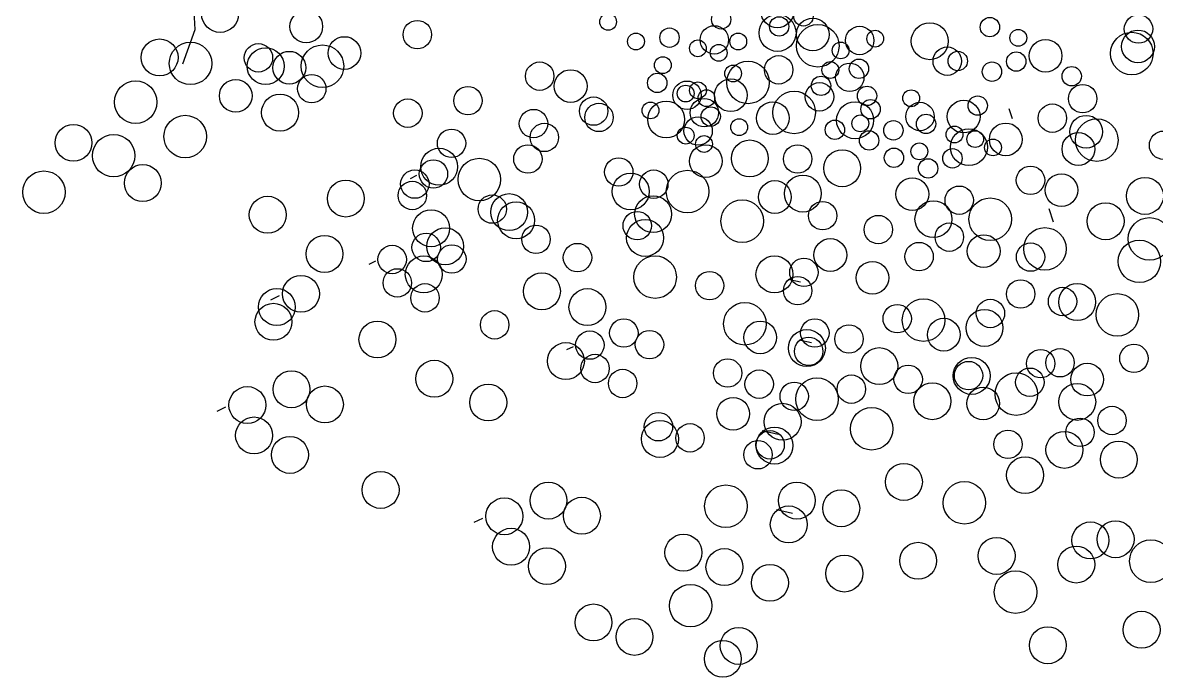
# Model space of a CAD drawing. Header units: millimetres. Extents: x 441156 to 441876, y 4514765 to 4515211.
# Drawn here: x 441544.92 to 441545.867, y 4514833.132 to 4514833.678 of the extents above; entities that cross this region are included whole.
import ezdxf

# ---------------------------------------------------------------- set-up
doc = ezdxf.new("R2010")
doc.units = ezdxf.units.MM
doc.layers.add('01_piscinas', color=254, linetype='Continuous')

msp = doc.modelspace()

# ---------------------------------------------------------------- linework, layer by layer
at = {"layer": '01_piscinas'}
for p, q in [((441545.80399193, 4514833.63152956, 0.00000076), (441545.80325567, 4514833.63004656, 0.00000076)), ((441545.74349823, 4514833.60696283, 0.00000076), (441545.74635379, 4514833.59847627, 0.00000076)), ((441545.68234453, 4514833.59177432, 0.00000076), (441545.68160826, 4514833.59029132, 0.00000076)), ((441545.24903894, 4514833.55093942, 0.00000076), (441545.24354142, 4514833.54818852, 0.00000076)), ((441545.77700776, 4514833.52335977, 0.00000076), (441545.78071999, 4514833.51232723, 0.00000076)), ((441545.21458042, 4514833.47955987, 0.00000076), (441545.2090829, 4514833.47680897, 0.00000076)), ((441545.56959143, 4514833.4619054, 0.00000076), (441545.55930554, 4514833.46429287, 0.00000076)), ((441545.13421068, 4514833.45052933, 0.00000076), (441545.12706391, 4514833.44695316, 0.00000076)), ((441545.57874034, 4514833.41130483, 0.00000076), (441545.56845446, 4514833.41369231, 0.00000076)), ((441545.37965864, 4514833.40813802, 0.00000076), (441545.37416112, 4514833.40538712, 0.00000076)), ((441545.08941461, 4514833.35773592, 0.00000076), (441545.08226784, 4514833.35415974, 0.00000076)), ((441545.55092892, 4514833.3347851, 0.00000076), (441545.53755727, 4514833.33788881, 0.00000076)), ((441545.56282251, 4514833.26900436, 0.00000076), (441545.54945086, 4514833.27210808, 0.00000076)), ((441545.3040163, 4514833.26488751, 0.00000076), (441545.29686953, 4514833.26131134, 0.00000076))]:
    msp.add_line(p, q, dxfattribs=at)
at = {"layer": '01_piscinas', "elevation": 0.00000076}
msp.add_lwpolyline([(441545.05384432, 4514833.64417645), (441545.06404683, 4514833.67283112), (441545.06404683, 4514833.67283112), (441545.06332787, 4514833.68788911)], dxfattribs=at)
at = {"layer": '01_piscinas'}
for centre, radius in [((441545.08492319, 4514833.68578805, 0.00000076), 0.01541533), ((441545.55026886, 4514833.68797198, 0.00000076), 0.01366082), ((441545.1569039, 4514833.67527319, 0.00000076), 0.01366082), ((441545.40894657, 4514833.67924683, 0.00000076), 0.00701654), ((441545.50336887, 4514833.6812469, 0.00000076), 0.00808333), ((441545.55046329, 4514833.66992595, 0.00000076), 0.01541533), ((441545.57209839, 4514833.6837952, 0.00000076), 0.00808333), ((441545.85188927, 4514833.67324742, 0.00000076), 0.01185795), ((441545.24965244, 4514833.66854988, 0.00000076), 0.01185795), ((441545.49768224, 4514833.66414716, 0.00000076), 0.01185795), ((441545.55181077, 4514833.67534284, 0.00000076), 0.00808333), ((441545.57984198, 4514833.66866328, 0.00000076), 0.01366082), ((441545.584023, 4514833.6592003, 0.00000076), 0.01775907), ((441545.61899944, 4514833.66363412, 0.00000076), 0.01185795), ((441545.67754227, 4514833.66302787, 0.00000076), 0.01541533), ((441545.72776649, 4514833.67480385, 0.00000076), 0.00808333), ((441545.18874902, 4514833.65316791, 0.00000076), 0.01366082), ((441545.43220972, 4514833.6628415, 0.00000076), 0.00701654), ((441545.46022857, 4514833.66599672, 0.00000076), 0.00808333), ((441545.51764837, 4514833.66275894, 0.00000076), 0.00701654), ((441545.63204441, 4514833.66514218, 0.00000076), 0.00701654), ((441545.75148824, 4514833.6659043, 0.00000076), 0.00701654), ((441545.84623746, 4514833.65270253, 0.00000076), 0.01775907), ((441545.8514492, 4514833.65871908, 0.00000076), 0.01366082), ((441545.03446449, 4514833.64948374, 0.00000076), 0.01541533), ((441545.06026949, 4514833.64453375, 0.00000076), 0.01775907), ((441545.11694549, 4514833.64917911, 0.00000076), 0.01185795), ((441545.12300061, 4514833.64219043, 0.00000076), 0.01541533), ((441545.17044879, 4514833.64214577, 0.00000076), 0.01775907), ((441545.48395032, 4514833.65709717, 0.00000076), 0.00701654), ((441545.50131253, 4514833.65331682, 0.00000076), 0.00701654), ((441545.60317409, 4514833.65534556, 0.00000076), 0.00701654), ((441545.69216172, 4514833.64638185, 0.00000076), 0.01185795), ((441545.77432146, 4514833.65089798, 0.00000076), 0.01366082), ((441545.14276065, 4514833.64092861, 0.00000076), 0.01366082), ((441545.45461616, 4514833.64305273, 0.00000076), 0.00701654), ((441545.55140571, 4514833.63913924, 0.00000076), 0.01185795), ((441545.61843097, 4514833.64005994, 0.00000076), 0.00808333), ((441545.70094152, 4514833.64651694, 0.00000076), 0.00808333), ((441545.74979087, 4514833.64605893, 0.00000076), 0.00808333), ((441545.35186687, 4514833.63386229, 0.00000076), 0.01185795), ((441545.37768204, 4514833.62561179, 0.00000076), 0.01366082), ((441545.51333134, 4514833.63607627, 0.00000076), 0.00701654), ((441545.52580958, 4514833.62867165, 0.00000076), 0.01775907), ((441545.5945614, 4514833.63900353, 0.00000076), 0.00701654), ((441545.61076138, 4514833.63282919, 0.00000076), 0.01185795), ((441545.72950325, 4514833.63760657, 0.00000076), 0.00808333), ((441545.79610778, 4514833.63379179, 0.00000076), 0.00808333), ((441545.01443514, 4514833.61216323, 0.00000076), 0.01775907), ((441545.0979811, 4514833.61744503, 0.00000076), 0.01366082), ((441545.16148706, 4514833.6233811, 0.00000076), 0.01185795), ((441545.44998688, 4514833.62822946, 0.00000076), 0.00808333), ((441545.47488897, 4514833.61793977, 0.00000076), 0.01185795), ((441545.48399718, 4514833.62203183, 0.00000076), 0.00701654), ((441545.51138757, 4514833.61790541, 0.00000076), 0.01366082), ((441545.58549578, 4514833.61659872, 0.00000076), 0.01185795), ((441545.58674288, 4514833.6257988, 0.00000076), 0.00808333), ((441545.13500824, 4514833.60342292, 0.00000076), 0.01541533), ((441545.29188526, 4514833.61340436, 0.00000076), 0.01185795), ((441545.47370863, 4514833.61932991, 0.00000076), 0.00701654), ((441545.49107085, 4514833.61554956, 0.00000076), 0.00701654), ((441545.56425464, 4514833.60357034, 0.00000076), 0.01775907), ((441545.62516984, 4514833.61740541, 0.00000076), 0.00808333), ((441545.66205196, 4514833.61542317, 0.00000076), 0.00701654), ((441545.80524086, 4514833.61506389, 0.00000076), 0.01185795), ((441545.24172693, 4514833.60301571, 0.00000076), 0.01185795), ((441545.39684036, 4514833.60469817, 0.00000076), 0.01185795), ((441545.4012986, 4514833.59943384, 0.00000076), 0.01185795), ((441545.44437447, 4514833.60528547, 0.00000076), 0.00701654), ((441545.45744697, 4514833.59769938, 0.00000076), 0.01541533), ((441545.48930142, 4514833.60339872, 0.00000076), 0.01185795), ((441545.54651299, 4514833.59888604, 0.00000076), 0.01366082), ((441545.61515934, 4514833.59703244, 0.00000076), 0.01541533), ((441545.62814346, 4514833.60630369, 0.00000076), 0.00808333), ((441545.66936845, 4514833.60017447, 0.00000076), 0.01185795), ((441545.70586706, 4514833.60014011, 0.00000076), 0.01366082), ((441545.71760067, 4514833.60928673, 0.00000076), 0.00808333), ((441545.77997527, 4514833.59883342, 0.00000076), 0.01185795), ((441545.0558338, 4514833.58342636, 0.00000076), 0.01775907), ((441545.34668203, 4514833.59430952, 0.00000076), 0.01185795), ((441545.48412561, 4514833.58811861, 0.00000076), 0.01185795), ((441545.49467239, 4514833.60018749, 0.00000076), 0.00808333), ((441545.61955743, 4514833.59446142, 0.00000076), 0.00701654), ((441545.67446037, 4514833.59403655, 0.00000076), 0.00808333), ((441545.80812289, 4514833.58748396, 0.00000076), 0.01366082), ((441544.9624892, 4514833.57824093, 0.00000076), 0.01541533), ((441545.35574007, 4514833.5827361, 0.00000076), 0.01185795), ((441545.47375549, 4514833.58426457, 0.00000076), 0.00701654), ((441545.51839414, 4514833.59128794, 0.00000076), 0.00701654), ((441545.59834487, 4514833.5891185, 0.00000076), 0.00808333), ((441545.64719421, 4514833.58866049, 0.00000076), 0.00808333), ((441545.69818212, 4514833.585137, 0.00000076), 0.00701654), ((441545.7102703, 4514833.57460449, 0.00000076), 0.01541533), ((441545.74099248, 4514833.58112074, 0.00000076), 0.01366082), ((441545.81707797, 4514833.58047545, 0.00000076), 0.01775907), ((441544.99604891, 4514833.56751528, 0.00000076), 0.01775907), ((441545.27822792, 4514833.57782856, 0.00000076), 0.01185795), ((441545.48905998, 4514833.5772435, 0.00000076), 0.00701654), ((441545.52728749, 4514833.56518909, 0.00000076), 0.01541533), ((441545.6269066, 4514833.58020813, 0.00000076), 0.00808333), ((441545.71554434, 4514833.58135664, 0.00000076), 0.00701654), ((441545.73039324, 4514833.57441111, 0.00000076), 0.00701654), ((441545.80166231, 4514833.57308962, 0.00000076), 0.01366082), ((441545.87279572, 4514833.57622779, 0.00000076), 0.01185795), ((441545.267887, 4514833.55832905, 0.00000076), 0.01541533), ((441545.34198202, 4514833.56472948, 0.00000076), 0.01185795), ((441545.49056218, 4514833.56299562, 0.00000076), 0.01366082), ((441545.56722441, 4514833.56476084, 0.00000076), 0.01185795), ((441545.60444986, 4514833.55698603, 0.00000076), 0.01541533), ((441545.6476354, 4514833.56574964, 0.00000076), 0.00808333), ((441545.66884796, 4514833.57109256, 0.00000076), 0.00701654), ((441545.69648474, 4514833.56529163, 0.00000076), 0.00808333), ((441545.2631005, 4514833.55223517, 0.00000076), 0.01185795), ((441545.30144671, 4514833.5476034, 0.00000076), 0.01775907), ((441545.4178553, 4514833.55386209, 0.00000076), 0.01185795), ((441545.67619713, 4514833.55683927, 0.00000076), 0.00808333), ((441544.93783549, 4514833.53698663, 0.00000076), 0.01775907), ((441545.02039324, 4514833.54470352, 0.00000076), 0.01541533), ((441545.24757739, 4514833.54378924, 0.00000076), 0.01185795), ((441545.42781572, 4514833.53762978, 0.00000076), 0.01541533), ((441545.44711413, 4514833.54374695, 0.00000076), 0.01185795), ((441545.47526391, 4514833.53758512, 0.00000076), 0.01775907), ((441545.76170389, 4514833.54699554, 0.00000076), 0.01185795), ((441545.78751905, 4514833.53874504, 0.00000076), 0.01366082), ((441545.1899109, 4514833.53173375, 0.00000076), 0.01541533), ((441545.24540604, 4514833.53430117, 0.00000076), 0.01185795), ((441545.54826002, 4514833.53302676, 0.00000076), 0.01366082), ((441545.57160458, 4514833.53588642, 0.00000076), 0.01541533), ((441545.66300244, 4514833.53538431, 0.00000076), 0.01366082), ((441545.85727318, 4514833.53389114, 0.00000076), 0.01541533), ((441545.12470507, 4514833.5182285, 0.00000076), 0.01541533), ((441545.31222352, 4514833.52292996, 0.00000076), 0.01185795), ((441545.32635253, 4514833.5204157, 0.00000076), 0.01541533), ((441545.44655192, 4514833.51872642, 0.00000076), 0.01541533), ((441545.70215991, 4514833.53035515, 0.00000076), 0.01185795), ((441545.33214825, 4514833.51357207, 0.00000076), 0.01541533), ((441545.52092695, 4514833.51285994, 0.00000076), 0.01775907), ((441545.58808414, 4514833.51744186, 0.00000076), 0.01185795), ((441545.68063905, 4514833.51453489, 0.00000076), 0.01541533), ((441545.72808724, 4514833.51449023, 0.00000076), 0.01775907), ((441545.82442791, 4514833.51279153, 0.00000076), 0.01541533), ((441545.26114671, 4514833.50691045, 0.00000076), 0.01541533), ((441545.43327753, 4514833.5090867, 0.00000076), 0.01185795), ((441545.43982335, 4514833.49886227, 0.00000076), 0.01541533), ((441545.63456618, 4514833.50586027, 0.00000076), 0.01185795), ((441545.86101982, 4514833.49803722, 0.00000076), 0.01775907), ((441545.27292215, 4514833.49186502, 0.00000076), 0.01541533), ((441545.34872451, 4514833.49774282, 0.00000076), 0.01185795), ((441545.69392184, 4514833.49955022, 0.00000076), 0.01185795), ((441545.77375028, 4514833.48976504, 0.00000076), 0.01775907), ((441545.17215636, 4514833.48548522, 0.00000076), 0.01541533), ((441545.25700246, 4514833.49096583, 0.00000076), 0.01185795), ((441545.59454804, 4514833.48462644, 0.00000076), 0.01366082), ((441545.72257507, 4514833.48791188, 0.00000076), 0.01366082), ((441545.85262107, 4514833.47932459, 0.00000076), 0.01775907), ((441545.22864199, 4514833.48085562, 0.00000076), 0.01185795), ((441545.27846388, 4514833.48125432, 0.00000076), 0.01185795), ((441545.38339678, 4514833.48248254, 0.00000076), 0.01185795), ((441545.66865625, 4514833.48331975, 0.00000076), 0.01185795), ((441545.76173253, 4514833.48288273, 0.00000076), 0.01185795), ((441545.2550367, 4514833.4684564, 0.00000076), 0.01541533), ((441545.4481909, 4514833.46620239, 0.00000076), 0.01775907), ((441545.54785179, 4514833.46849718, 0.00000076), 0.01541533), ((441545.57246189, 4514833.47011974, 0.00000076), 0.01185795), ((441545.62967346, 4514833.46560707, 0.00000076), 0.01366082), ((441545.15249072, 4514833.45221381, 0.00000076), 0.01541533), ((441545.23295046, 4514833.46135013, 0.00000076), 0.01185795), ((441545.35367195, 4514833.4543288, 0.00000076), 0.01541533), ((441545.49369583, 4514833.45908866, 0.00000076), 0.01185795), ((441545.25602304, 4514833.44885701, 0.00000076), 0.01185795), ((441545.56728607, 4514833.45483963, 0.00000076), 0.01185795), ((441545.75349447, 4514833.45207779, 0.00000076), 0.01185795), ((441545.7884597, 4514833.44583775, 0.00000076), 0.01185795), ((441545.80067512, 4514833.44540228, 0.00000076), 0.01541533), ((441545.13231068, 4514833.4412341, 0.00000076), 0.01541533), ((441545.39170843, 4514833.44117911, 0.00000076), 0.01541533), ((441545.67236324, 4514833.43030768, 0.00000076), 0.01775907), ((441545.83423484, 4514833.43467663, 0.00000076), 0.01775907), ((441545.12948792, 4514833.4288996, 0.00000076), 0.01541533), ((441545.52319809, 4514833.42724288, 0.00000076), 0.01775907), ((441545.65038487, 4514833.43148187, 0.00000076), 0.01185795), ((441545.72326795, 4514833.42376977, 0.00000076), 0.01541533), ((441545.72822887, 4514833.43584733, 0.00000076), 0.01185795), ((441545.21635064, 4514833.41411704, 0.00000076), 0.01541533), ((441545.314266, 4514833.42636327, 0.00000076), 0.01185795), ((441545.42208068, 4514833.41954398, 0.00000076), 0.01185795), ((441545.53601431, 4514833.41589812, 0.00000076), 0.01366082), ((441545.5816108, 4514833.41951918, 0.00000076), 0.01185795), ((441545.68924608, 4514833.41813465, 0.00000076), 0.01366082), ((441545.39372021, 4514833.40943377, 0.00000076), 0.01185795), ((441545.4435421, 4514833.40983247, 0.00000076), 0.01185795), ((441545.57496945, 4514833.4069825, 0.00000076), 0.01541533), ((441545.61012252, 4514833.41459143, 0.00000076), 0.01185795), ((441545.37372085, 4514833.3961208, 0.00000076), 0.01541533), ((441545.57643499, 4514833.40423907, 0.00000076), 0.01185795), ((441545.84803232, 4514833.39836533, 0.00000076), 0.01185795), ((441545.39802869, 4514833.38992828, 0.00000076), 0.01185795), ((441545.63539609, 4514833.39192643, 0.00000076), 0.01541533), ((441545.77018832, 4514833.39399987, 0.00000076), 0.01185795), ((441545.78638781, 4514833.3947066, 0.00000076), 0.01185795), ((441545.26380193, 4514833.38137375, 0.00000076), 0.01541533), ((441545.50875234, 4514833.38611132, 0.00000076), 0.01185795), ((441545.65953379, 4514833.3808813, 0.00000076), 0.01185795), ((441545.71255846, 4514833.38372336, 0.00000076), 0.01541533), ((441545.7099575, 4514833.38400945, 0.00000076), 0.01185795), ((441545.80904953, 4514833.38065265, 0.00000076), 0.01366082), ((441545.14456326, 4514833.37256366, 0.00000076), 0.01541533), ((441545.42110126, 4514833.37743517, 0.00000076), 0.01185795), ((441545.53511059, 4514833.37684172, 0.00000076), 0.01185795), ((441545.58337251, 4514833.36432245, 0.00000076), 0.01775907), ((441545.61212954, 4514833.37268615, 0.00000076), 0.01185795), ((441545.74980765, 4514833.36859353, 0.00000076), 0.01775907), ((441545.76112222, 4514833.37847613, 0.00000076), 0.01185795), ((441545.10769465, 4514833.35942039, 0.00000076), 0.01541533), ((441545.1724631, 4514833.3599387, 0.00000076), 0.01541533), ((441545.30887588, 4514833.36153538, 0.00000076), 0.01541533), ((441545.56436943, 4514833.36672658, 0.00000076), 0.01185795), ((441545.67971319, 4514833.36262376, 0.00000076), 0.01541533), ((441545.72213943, 4514833.36076345, 0.00000076), 0.01366082), ((441545.80071236, 4514833.36205562, 0.00000076), 0.01541533), ((441545.51337886, 4514833.35207677, 0.00000076), 0.01366082), ((441545.55466052, 4514833.34546375, 0.00000076), 0.01541533), ((441545.62903556, 4514833.33959727, 0.00000076), 0.01775907), ((441545.82976095, 4514833.34652745, 0.00000076), 0.01185795), ((441545.11329567, 4514833.33406325, 0.00000076), 0.01541533), ((441545.45226465, 4514833.33112334, 0.00000076), 0.01541533), ((441545.45099147, 4514833.34130933, 0.00000076), 0.01185795), ((441545.47734973, 4514833.33203974, 0.00000076), 0.01185795), ((441545.80308167, 4514833.33662868, 0.00000076), 0.01185795), ((441545.54425951, 4514833.32624116, 0.00000076), 0.01185795), ((441545.54793196, 4514833.32559961, 0.00000076), 0.01541533), ((441545.74285084, 4514833.32663825, 0.00000076), 0.01185795), ((441545.79000287, 4514833.32200922, 0.00000076), 0.01541533), ((441545.14329002, 4514833.3178222, 0.00000076), 0.01541533), ((441545.53409027, 4514833.31795157, 0.00000076), 0.01185795), ((441545.83545767, 4514833.31389716, 0.00000076), 0.01541533), ((441545.7571576, 4514833.30090961, 0.00000076), 0.01541533), ((441545.6559604, 4514833.29523451, 0.00000076), 0.01541533), ((441545.21900586, 4514833.28858033, 0.00000076), 0.01541533), ((441545.35916495, 4514833.27971526, 0.00000076), 0.01541533), ((441545.50727867, 4514833.27497564, 0.00000076), 0.01775907), ((441545.56655411, 4514833.27968302, 0.00000076), 0.01541533), ((441545.60361934, 4514833.27327694, 0.00000076), 0.01541533), ((441545.70647997, 4514833.27788312, 0.00000076), 0.01775907), ((441545.32229634, 4514833.26657199, 0.00000076), 0.01541533), ((441545.38706479, 4514833.2670903, 0.00000076), 0.01541533), ((441545.55982555, 4514833.25981887, 0.00000076), 0.01541533), ((441545.81170488, 4514833.24650792, 0.00000076), 0.01541533), ((441545.83276422, 4514833.24742666, 0.00000076), 0.01541533), ((441545.32789736, 4514833.24121485, 0.00000076), 0.01541533), ((441545.47183811, 4514833.23625279, 0.00000076), 0.01541533), ((441545.35789171, 4514833.2249738, 0.00000076), 0.01541533), ((441545.50610384, 4514833.22420232, 0.00000076), 0.01541533), ((441545.66785399, 4514833.22945378, 0.00000076), 0.01541533), ((441545.73340481, 4514833.23352036, 0.00000076), 0.01541533), ((441545.79991895, 4514833.22632705, 0.00000076), 0.01541533), ((441545.86222446, 4514833.22915652, 0.00000076), 0.01775907), ((441545.60622846, 4514833.21880007, 0.00000076), 0.01541533), ((441545.54414032, 4514833.21105263, 0.00000076), 0.01541533), ((441545.74924132, 4514833.20330056, 0.00000076), 0.01775907), ((441545.47785258, 4514833.19200788, 0.00000076), 0.01775907), ((441545.39674898, 4514833.17801021, 0.00000076), 0.01541533), ((441545.85446624, 4514833.17192536, 0.00000076), 0.01541533), ((441545.43101471, 4514833.16595974, 0.00000076), 0.01541533), ((441545.51799743, 4514833.15842158, 0.00000076), 0.01541533), ((441545.77616616, 4514833.15893781, 0.00000076), 0.01541533), ((441545.50477742, 4514833.14764512, 0.00000076), 0.01541533)]:
    msp.add_circle(centre, radius, dxfattribs=at)

doc.saveas('drawing.dxf')
